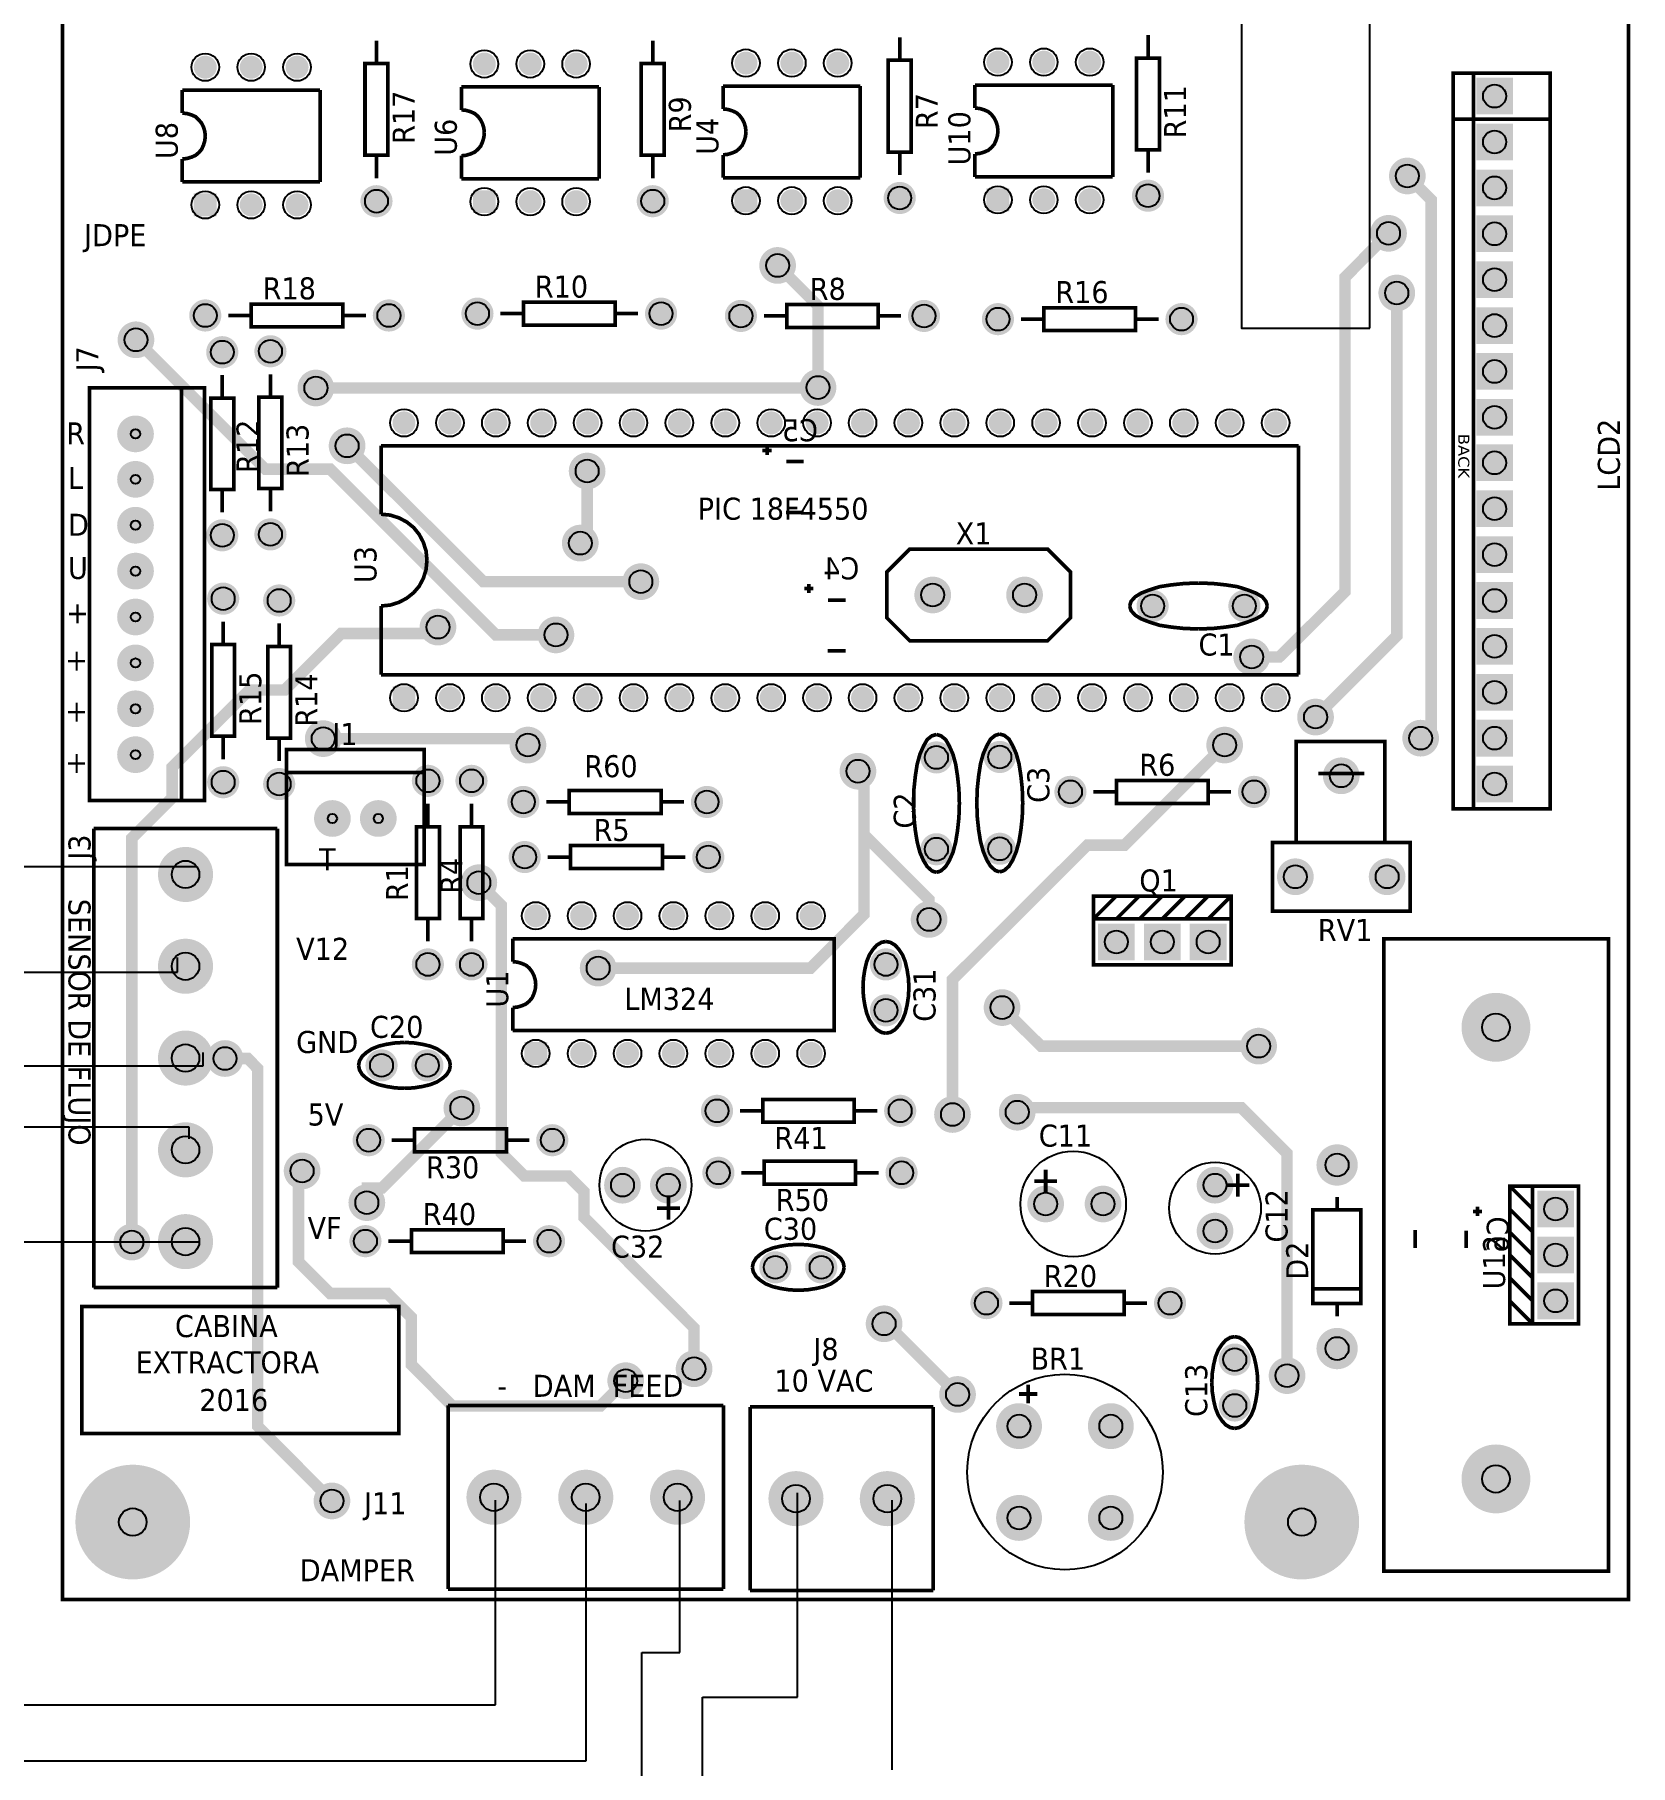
# Model space of a CAD drawing. Header units: millimetres. Extents: x 132.2 to 153, y 110.3 to 126.5.
# Drawn here: x 139.33 to 144.55, y 114.12 to 119.78 of the extents above; entities that cross this region are included whole.
import ezdxf

# ---------------------------------------------------------------- set-up
doc = ezdxf.new("R2010")
doc.units = ezdxf.units.MM
doc.linetypes.add('DOT2', pattern=[0.635, 0, -0.635])
doc.layers.add('12632256', color=7, linetype='Continuous')
doc.layers.add('WIRES', color=7, linetype='Continuous')
doc.layers.add('TERMS', color=7, linetype='Continuous', true_color=0x000000)
doc.styles.get("Standard").update_dxf_attribs({"font": 'tahoma.ttf'})

# ---------------------------------------------------------------- blocks, each defined once
blk = doc.blocks.new('EPAD')
at = {"const_width": 0.5}
blk.add_lwpolyline([(-0.25, 0, 1), (0.25, 0, 1)], format="xyb", close=True, dxfattribs=at)
blk = doc.blocks.new('RPAD')
blk.add_trace([(-0.5, -0.5), (-0.5, 0.5), (0.5, -0.5), (0.5, 0.5)])
blk = doc.blocks.new('Tarjeta')
for points, const_width in [([(147.3703, 115.028), (150.7823, 115.028), (150.7823, 119.996), (147.3703, 119.996), (147.3703, 115.028)], 0.008), ([(148.0543, 118.425), (148.0543, 118.375)], 0.008), ([(148.6563, 118.425), (148.6563, 118.375)], 0.008), ([(149.1943, 118.432), (149.1943, 118.382)], 0.008), ([(149.7353, 118.437), (149.7353, 118.387)], 0.008), ([(148.0293, 118.175), (148.0793, 118.175), (148.0793, 118.375), (148.0293, 118.375), (148.0293, 118.175)], 0.008), ([(148.6313, 118.175), (148.6813, 118.175), (148.6813, 118.375), (148.6313, 118.375), (148.6313, 118.175)], 0.008), ([(149.1693, 118.182), (149.2193, 118.182), (149.2193, 118.382), (149.1693, 118.382), (149.1693, 118.182)], 0.008), ([(149.7103, 118.187), (149.7603, 118.187), (149.7603, 118.387), (149.7103, 118.387), (149.7103, 118.187)], 0.008), ([(150.4003, 116.751), (150.6113, 116.751), (150.6113, 118.354), (150.4003, 118.354), (150.4003, 116.751)], 0.008), ([(150.4443, 118.351), (150.4443, 116.754)], 0.008), ([(147.6313, 118.267), (147.6313, 118.317)], 0.008), ([(147.6313, 118.317), (147.9313, 118.317)], 0.008), ([(147.9313, 118.117), (147.9313, 118.317)], 0.008), ([(148.2393, 118.274), (148.2393, 118.324)], 0.008), ([(148.2393, 118.324), (148.5393, 118.324)], 0.008), ([(148.5393, 118.124), (148.5393, 118.324)], 0.008), ([(148.8093, 118.276), (148.8093, 118.326)], 0.008), ([(148.8093, 118.326), (149.1083, 118.326)], 0.008), ([(149.1083, 118.126), (149.1083, 118.326)], 0.008), ([(149.3583, 118.278), (149.3583, 118.328)], 0.008), ([(149.3583, 118.328), (149.6583, 118.328)], 0.008), ([(149.6583, 118.128), (149.6583, 118.328)], 0.008), ([(147.6813, 118.217), (147.6803, 118.227), (147.6773, 118.237), (147.6733, 118.245), (147.6673, 118.252), (147.6603, 118.259), (147.6513, 118.263), (147.6413, 118.266), (147.6313, 118.267)], 0.008), ([(148.2893, 118.224), (148.2883, 118.234), (148.2853, 118.244), (148.2813, 118.252), (148.2753, 118.26), (148.2683, 118.266), (148.2593, 118.27), (148.2493, 118.273), (148.2393, 118.274)], 0.008), ([(148.8593, 118.226), (148.8583, 118.236), (148.8553, 118.246), (148.8513, 118.254), (148.8453, 118.262), (148.8383, 118.268), (148.8293, 118.272), (148.8193, 118.275), (148.8093, 118.276)], 0.008), ([(149.4083, 118.228), (149.4073, 118.238), (149.4043, 118.248), (149.4003, 118.256), (149.3943, 118.264), (149.3873, 118.27), (149.3783, 118.274), (149.3683, 118.277), (149.3583, 118.278)], 0.008), ([(148.2893, 118.224), (148.2883, 118.214), (148.2853, 118.204), (148.2813, 118.195), (148.2753, 118.188), (148.2683, 118.182), (148.2593, 118.178), (148.2493, 118.175), (148.2393, 118.174)], 0.008), ([(148.8593, 118.226), (148.8583, 118.216), (148.8553, 118.206), (148.8513, 118.197), (148.8453, 118.19), (148.8383, 118.184), (148.8293, 118.18), (148.8193, 118.177), (148.8093, 118.176)], 0.008), ([(149.4083, 118.228), (149.4073, 118.218), (149.4043, 118.208), (149.4003, 118.199), (149.3943, 118.192), (149.3873, 118.186), (149.3783, 118.182), (149.3683, 118.179), (149.3583, 118.178)], 0.008), ([(150.6073, 118.254), (150.4043, 118.254)], 0.008), ([(147.6813, 118.217), (147.6803, 118.207), (147.6773, 118.197), (147.6733, 118.188), (147.6673, 118.181), (147.6603, 118.175), (147.6513, 118.171), (147.6413, 118.168), (147.6313, 118.167)], 0.008), ([(149.7353, 118.187), (149.7353, 118.137)], 0.008), ([(147.6313, 118.117), (147.6313, 118.167)], 0.008), ([(148.0543, 118.175), (148.0543, 118.125)], 0.008), ([(148.2393, 118.124), (148.2393, 118.174)], 0.008), ([(148.6563, 118.175), (148.6563, 118.125)], 0.008), ([(148.8093, 118.126), (148.8093, 118.176)], 0.008), ([(149.1943, 118.182), (149.1943, 118.132)], 0.008), ([(149.3583, 118.128), (149.3583, 118.178)], 0.008), ([(147.6313, 118.117), (147.9313, 118.117)], 0.008), ([(148.2393, 118.124), (148.5393, 118.124)], 0.008), ([(148.8093, 118.126), (149.1083, 118.126)], 0.008), ([(149.3583, 118.128), (149.6583, 118.128)], 0.008), ([(150.3003, 118.13), (150.3523, 118.078), (150.3523, 116.96), (150.3523, 116.928), (150.3293, 116.905)], 0.025), ([(149.9613, 117.082), (150.0213, 117.082), (150.1643, 117.224), (150.1643, 117.909), (150.2593, 118.005)], 0.025), ([(149.0163, 117.669), (149.0163, 117.847), (148.9283, 117.935)], 0.025), ([(150.1003, 116.951), (150.2773, 117.128), (150.2773, 117.875)], 0.025), ([(147.7813, 117.801), (147.9813, 117.801), (147.9813, 117.851), (147.7813, 117.851), (147.7813, 117.801)], 0.008), ([(148.3743, 117.805), (148.5743, 117.805), (148.5743, 117.855), (148.3743, 117.855), (148.3743, 117.805)], 0.008), ([(148.9483, 117.8), (149.1473, 117.8), (149.1473, 117.85), (148.9483, 117.85), (148.9483, 117.8)], 0.008), ([(147.7313, 117.826), (147.7813, 117.826)], 0.008), ([(147.9813, 117.826), (148.0313, 117.826)], 0.008), ([(148.3243, 117.83), (148.3743, 117.83)], 0.008), ([(148.5743, 117.83), (148.6243, 117.83)], 0.008), ([(148.8983, 117.825), (148.9483, 117.825)], 0.008), ([(149.1473, 117.825), (149.1973, 117.825)], 0.008), ([(149.4583, 117.818), (149.5083, 117.818)], 0.008), ([(149.5083, 117.793), (149.7083, 117.793), (149.7083, 117.843), (149.5083, 117.843), (149.5083, 117.793)], 0.008), ([(149.7083, 117.818), (149.7583, 117.818)], 0.008), ([(148.4453, 117.13), (148.3143, 117.13), (147.9533, 117.491), (147.8123, 117.491), (147.5303, 117.773)], 0.025), ([(147.7183, 117.696), (147.7183, 117.646)], 0.008), ([(147.8233, 117.698), (147.8233, 117.648)], 0.008), ([(147.4293, 116.769), (147.6793, 116.769), (147.6793, 117.668), (147.4293, 117.668), (147.4293, 116.769)], 0.008), ([(147.6293, 117.668), (147.6293, 116.769)], 0.008), ([(147.9223, 117.668), (149.0153, 117.668), (149.0163, 117.669)], 0.025), ([(147.6933, 117.447), (147.7433, 117.447), (147.7433, 117.646), (147.6933, 117.646), (147.6933, 117.447)], 0.008), ([(147.7983, 117.449), (147.8483, 117.449), (147.8483, 117.648), (147.7983, 117.648), (147.7983, 117.449)], 0.008), ([(147.9903, 117.542), (148.2873, 117.246), (148.6303, 117.246)], 0.025), ([(148.0643, 117.393), (148.0643, 117.542)], 0.008), ([(148.0643, 117.542), (150.0633, 117.542)], 0.008), ([(148.9153, 117.532), (148.8953, 117.532)], 0.008), ([(148.9053, 117.522), (148.9053, 117.542)], 0.008), ([(148.9853, 117.508), (148.9473, 117.508)], 0.008), ([(150.0633, 117.542), (150.0633, 117.043)], 0.008), ([(148.4983, 117.33), (148.5133, 117.344), (148.5133, 117.487)], 0.025), ([(147.7183, 117.447), (147.7183, 117.397)], 0.008), ([(147.8233, 117.449), (147.8233, 117.399)], 0.008), ([(148.1643, 117.293), (148.1623, 117.313), (148.1563, 117.332), (148.1473, 117.349), (148.1353, 117.364), (148.1203, 117.376), (148.1033, 117.385), (148.0843, 117.391), (148.0643, 117.393)], 0.008), ([(148.9853, 117.397), (148.9463, 117.397)], 0.008), ([(148.1643, 117.293), (148.1623, 117.272), (148.1563, 117.253), (148.1473, 117.236), (148.1353, 117.222), (148.1203, 117.21), (148.1033, 117.201), (148.0843, 117.195), (148.0643, 117.193)], 0.008), ([(149.2163, 117.317), (149.5163, 117.317), (149.5663, 117.267), (149.5663, 117.167), (149.5163, 117.117), (149.2163, 117.117), (149.1663, 117.167), (149.1663, 117.267), (149.2163, 117.317)], 0.008), ([(149.6953, 117.193), (149.6983, 117.203), (149.7073, 117.213), (149.7203, 117.221), (149.7383, 117.228), (149.7603, 117.235), (149.7863, 117.239), (149.8143, 117.242), (149.8453, 117.243)], 0.008), ([(149.9953, 117.193), (149.9923, 117.203), (149.9843, 117.213), (149.9703, 117.221), (149.9523, 117.228), (149.9303, 117.235), (149.9043, 117.239), (149.8763, 117.242), (149.8453, 117.243)], 0.008), ([(149.0063, 117.231), (148.9863, 117.231)], 0.008), ([(148.9963, 117.221), (148.9963, 117.241)], 0.008), ([(149.0763, 117.206), (149.0383, 117.206)], 0.008), ([(148.0643, 117.043), (148.0643, 117.193)], 0.008), ([(149.6953, 117.193), (149.6983, 117.183), (149.7073, 117.173), (149.7203, 117.165), (149.7383, 117.158), (149.7603, 117.151), (149.7863, 117.147), (149.8143, 117.144), (149.8453, 117.143)], 0.008), ([(149.9953, 117.193), (149.9923, 117.183), (149.9843, 117.173), (149.9703, 117.165), (149.9523, 117.158), (149.9303, 117.151), (149.9043, 117.147), (149.8763, 117.144), (149.8453, 117.143)], 0.008), ([(147.5213, 115.807), (147.5213, 116.687), (147.6093, 116.775), (147.6093, 116.842), (147.7773, 117.01), (147.8543, 117.01), (147.9773, 117.133), (148.1743, 117.133), (148.1883, 117.147)], 0.025), ([(147.7203, 117.159), (147.7203, 117.109)], 0.008), ([(147.8423, 117.155), (147.8423, 117.105)], 0.008), ([(147.6953, 116.909), (147.7453, 116.909), (147.7453, 117.109), (147.6953, 117.109), (147.6953, 116.909)], 0.008), ([(147.8173, 116.905), (147.8673, 116.905), (147.8673, 117.105), (147.8173, 117.105), (147.8173, 116.905)], 0.008), ([(149.0763, 117.095), (149.0373, 117.095)], 0.008), ([(148.0643, 117.043), (150.0633, 117.043)], 0.008), ([(147.7203, 116.909), (147.7203, 116.859)], 0.008), ([(147.8423, 116.905), (147.8423, 116.855)], 0.008), ([(147.9383, 116.904), (148.3693, 116.904), (148.3843, 116.89)], 0.025), ([(149.2743, 116.913), (149.2643, 116.91), (149.2543, 116.902), (149.2463, 116.888), (149.2383, 116.87), (149.2323, 116.848), (149.2283, 116.822), (149.2253, 116.794), (149.2243, 116.763)], 0.008), ([(149.2743, 116.913), (149.2843, 116.91), (149.2943, 116.902), (149.3023, 116.888), (149.3103, 116.87), (149.3163, 116.848), (149.3203, 116.822), (149.3233, 116.794), (149.3243, 116.763)], 0.008), ([(149.4123, 116.914), (149.4023, 116.911), (149.3923, 116.903), (149.3843, 116.889), (149.3763, 116.871), (149.3703, 116.849), (149.3663, 116.823), (149.3633, 116.795), (149.3623, 116.764)], 0.008), ([(149.4123, 116.914), (149.4223, 116.911), (149.4323, 116.903), (149.4403, 116.889), (149.4483, 116.871), (149.4543, 116.849), (149.4583, 116.823), (149.4613, 116.795), (149.4623, 116.764)], 0.008), ([(147.8583, 116.63), (148.1583, 116.63), (148.1583, 116.88), (147.8583, 116.88), (147.8583, 116.63)], 0.008), ([(149.3093, 116.085), (149.3093, 116.379), (149.6033, 116.672), (149.6843, 116.672), (149.9023, 116.89)], 0.025), ([(150.0583, 116.678), (150.2513, 116.678), (150.2513, 116.898), (150.0583, 116.898), (150.0583, 116.678)], 0.008), ([(147.8583, 116.83), (148.1583, 116.83)], 0.008), ([(148.5373, 116.404), (149.0003, 116.404), (149.1163, 116.521), (149.1163, 116.695), (149.1163, 116.821), (149.1033, 116.833)], 0.025), ([(150.1063, 116.828), (150.2063, 116.828)], 0.008), ([(148.4743, 116.741), (148.6743, 116.741), (148.6743, 116.791), (148.4743, 116.791), (148.4743, 116.741)], 0.008), ([(149.6663, 116.763), (149.8663, 116.763), (149.8663, 116.813), (149.6663, 116.813), (149.6663, 116.763)], 0.008), ([(148.1663, 116.762), (148.1663, 116.712)], 0.008), ([(148.2613, 116.712), (148.2613, 116.762)], 0.008), ([(148.4743, 116.766), (148.4243, 116.766)], 0.008), ([(148.7243, 116.766), (148.6743, 116.766)], 0.008), ([(149.2743, 116.613), (149.2693, 116.614), (149.2643, 116.616), (149.2543, 116.625), (149.2463, 116.638), (149.2383, 116.656), (149.2323, 116.679), (149.2283, 116.704), (149.2253, 116.732), (149.2243, 116.763)], 0.008), ([(149.2743, 116.613), (149.2793, 116.614), (149.2843, 116.616), (149.2943, 116.625), (149.3023, 116.638), (149.3103, 116.656), (149.3163, 116.679), (149.3203, 116.704), (149.3233, 116.732), (149.3243, 116.763)], 0.008), ([(149.4123, 116.614), (149.4073, 116.615), (149.4023, 116.617), (149.3923, 116.626), (149.3843, 116.639), (149.3763, 116.658), (149.3703, 116.68), (149.3663, 116.705), (149.3633, 116.733), (149.3623, 116.764)], 0.008), ([(149.4123, 116.614), (149.4173, 116.615), (149.4223, 116.617), (149.4323, 116.626), (149.4403, 116.639), (149.4483, 116.658), (149.4543, 116.68), (149.4583, 116.705), (149.4613, 116.733), (149.4623, 116.764)], 0.008), ([(149.6163, 116.788), (149.6663, 116.788)], 0.008), ([(149.8663, 116.788), (149.9163, 116.788)], 0.008), ([(147.8383, 116.708), (147.4383, 116.708)], 0.008), ([(147.4383, 116.708), (147.4383, 115.708)], 0.008), ([(147.8383, 115.708), (147.8383, 116.708)], 0.008), ([(148.1413, 116.512), (148.1913, 116.512), (148.1913, 116.712), (148.1413, 116.712), (148.1413, 116.512)], 0.008), ([(148.2363, 116.512), (148.2863, 116.512), (148.2863, 116.712), (148.2363, 116.712), (148.2363, 116.512)], 0.008), ([(149.2583, 116.51), (149.2583, 116.553), (149.1163, 116.695)], 0.025), ([(150.0063, 116.528), (150.3063, 116.528), (150.3063, 116.678), (150.0063, 116.678), (150.0063, 116.528)], 0.008), ([(148.4273, 116.646), (148.4773, 116.646)], 0.008), ([(148.4773, 116.621), (148.6773, 116.621), (148.6773, 116.671), (148.4773, 116.671), (148.4773, 116.621)], 0.008), ([(148.6773, 116.646), (148.7273, 116.646)], 0.008), ([(148.7463, 115.531), (148.7463, 115.62), (148.5063, 115.861), (148.5063, 115.917), (148.4723, 115.951), (148.3763, 115.951), (148.3263, 116.001), (148.3263, 116.541), (148.2773, 116.59)], 0.025), ([(149.6163, 116.511), (149.6163, 116.561), (149.9163, 116.561), (149.9163, 116.511)], 0.008), ([(149.6163, 116.511), (149.6663, 116.561)], 0.008), ([(149.6663, 116.511), (149.7163, 116.561)], 0.008), ([(149.7163, 116.511), (149.7663, 116.561)], 0.008), ([(149.7663, 116.511), (149.8163, 116.561)], 0.008), ([(149.8163, 116.511), (149.8663, 116.561)], 0.008), ([(149.8663, 116.511), (149.9163, 116.561)], 0.008), ([(148.1663, 116.512), (148.1663, 116.462)], 0.008), ([(148.2613, 116.462), (148.2613, 116.512)], 0.008), ([(149.6163, 116.411), (149.9163, 116.411), (149.9163, 116.511), (149.6163, 116.511), (149.6163, 116.411)], 0.008), ([(148.3513, 116.418), (148.3513, 116.468)], 0.008), ([(148.3513, 116.268), (149.0513, 116.268), (149.0513, 116.468), (148.3513, 116.468)], 0.008), ([(149.1643, 116.462), (149.1543, 116.46), (149.1443, 116.454), (149.1363, 116.445), (149.1283, 116.433), (149.1223, 116.418), (149.1183, 116.401), (149.1153, 116.382), (149.1143, 116.362)], 0.008), ([(149.1643, 116.462), (149.1743, 116.46), (149.1843, 116.454), (149.1923, 116.445), (149.2003, 116.433), (149.2063, 116.418), (149.2103, 116.401), (149.2133, 116.382), (149.2143, 116.362)], 0.008), ([(150.2493, 115.09), (150.7383, 115.09), (150.7383, 116.468), (150.2493, 116.468), (150.2493, 115.09)], 0.008), ([(148.4013, 116.368), (148.4003, 116.378), (148.3973, 116.388), (148.3933, 116.396), (148.3873, 116.404), (148.3803, 116.41), (148.3713, 116.414), (148.3613, 116.417), (148.3513, 116.418)], 0.008), ([(148.4013, 116.368), (148.4003, 116.358), (148.3973, 116.348), (148.3933, 116.339), (148.3873, 116.332), (148.3803, 116.326), (148.3713, 116.322), (148.3613, 116.319), (148.3513, 116.318)], 0.008), ([(149.1643, 116.262), (149.1543, 116.264), (149.1443, 116.27), (149.1363, 116.279), (149.1283, 116.291), (149.1223, 116.306), (149.1183, 116.323), (149.1153, 116.342), (149.1143, 116.362)], 0.008), ([(149.1643, 116.262), (149.1743, 116.264), (149.1843, 116.27), (149.1923, 116.279), (149.2003, 116.291), (149.2063, 116.306), (149.2103, 116.323), (149.2133, 116.342), (149.2143, 116.362)], 0.008), ([(148.3513, 116.268), (148.3513, 116.318)], 0.008), ([(149.9763, 116.234), (149.5023, 116.234), (149.4173, 116.318)], 0.025), ([(148.0153, 116.192), (148.0173, 116.202), (148.0233, 116.212), (148.0323, 116.22), (148.0443, 116.228), (148.0593, 116.234), (148.0763, 116.238), (148.0953, 116.241), (148.1153, 116.242)], 0.008), ([(148.2153, 116.192), (148.2133, 116.202), (148.2073, 116.212), (148.1983, 116.22), (148.1863, 116.228), (148.1713, 116.234), (148.1543, 116.238), (148.1353, 116.241), (148.1153, 116.242)], 0.008), ([(147.7243, 116.207), (147.7743, 116.207), (147.7953, 116.185), (147.7953, 115.406), (147.9573, 115.243)], 0.025), ([(148.0153, 116.192), (148.0173, 116.182), (148.0233, 116.172), (148.0323, 116.164), (148.0443, 116.156), (148.0593, 116.15), (148.0763, 116.146), (148.0953, 116.143), (148.1153, 116.142)], 0.008), ([(148.2153, 116.192), (148.2133, 116.182), (148.2073, 116.172), (148.1983, 116.164), (148.1863, 116.156), (148.1713, 116.15), (148.1543, 116.146), (148.1353, 116.143), (148.1153, 116.142)], 0.008), ([(148.8963, 116.068), (149.0953, 116.068), (149.0953, 116.118), (148.8963, 116.118), (148.8963, 116.068)], 0.008), ([(148.2403, 116.099), (148.0663, 115.925), (148.0343, 115.925), (148.0333, 115.893)], 0.025), ([(148.8963, 116.093), (148.8463, 116.093)], 0.008), ([(149.1453, 116.093), (149.0953, 116.093)], 0.008), ([(150.0383, 115.516), (150.0383, 116), (149.9383, 116.1), (149.4603, 116.1), (149.4503, 116.09)], 0.025), ([(148.1373, 116.004), (148.3373, 116.004), (148.3373, 116.054), (148.1373, 116.054), (148.1373, 116.004)], 0.008), ([(148.1373, 116.029), (148.0873, 116.029)], 0.008), ([(148.3873, 116.029), (148.3373, 116.029)], 0.008), ([(148.5973, 115.505), (148.5423, 115.45), (148.2193, 115.45), (148.1303, 115.54), (148.1303, 115.643), (148.0783, 115.695), (147.9533, 115.695), (147.8843, 115.764), (147.8843, 115.954), (147.8923, 115.962)], 0.025), ([(148.8993, 115.933), (149.0983, 115.933), (149.0983, 115.983), (148.8993, 115.983), (148.8993, 115.933)], 0.008), ([(149.5123, 115.965), (149.5123, 115.915)], 0.008), ([(148.8993, 115.958), (148.8493, 115.958)], 0.008), ([(149.1483, 115.958), (149.0983, 115.958)], 0.008), ([(149.4873, 115.94), (149.5373, 115.94)], 0.008), ([(149.9563, 115.931), (149.9063, 115.931)], 0.008), ([(149.9313, 115.956), (149.9313, 115.906)], 0.008), ([(150.5733, 115.629), (150.6733, 115.629), (150.6733, 115.929), (150.5733, 115.929), (150.5733, 115.629), (150.5233, 115.629), (150.5233, 115.929), (150.5733, 115.929)], 0.008), ([(150.5733, 115.879), (150.5233, 115.929)], 0.008), ([(148.6903, 115.856), (148.6903, 115.906)], 0.008), ([(150.1473, 115.877), (150.1473, 115.905)], 0.008), ([(148.7153, 115.881), (148.6653, 115.881)], 0.008), ([(150.0943, 115.673), (150.1993, 115.673), (150.1993, 115.877), (150.0943, 115.877), (150.0943, 115.673)], 0.008), ([(150.4433, 115.874), (150.4633, 115.874)], 0.008), ([(150.4533, 115.864), (150.4533, 115.884)], 0.008), ([(150.5733, 115.829), (150.5233, 115.879)], 0.008), ([(148.0803, 115.809), (148.1303, 115.809)], 0.008), ([(148.1303, 115.784), (148.3303, 115.784), (148.3303, 115.834), (148.1303, 115.834), (148.1303, 115.784)], 0.008), ([(148.3303, 115.809), (148.3803, 115.809)], 0.008), ([(150.3173, 115.794), (150.3173, 115.833)], 0.008), ([(150.4283, 115.794), (150.4283, 115.832)], 0.008), ([(150.5733, 115.779), (150.5233, 115.829)], 0.008), ([(148.8733, 115.752), (148.8753, 115.762), (148.8813, 115.772), (148.8903, 115.78), (148.9023, 115.788), (148.9173, 115.794), (148.9343, 115.798), (148.9533, 115.801), (148.9733, 115.802)], 0.008), ([(149.0733, 115.752), (149.0713, 115.762), (149.0653, 115.772), (149.0563, 115.78), (149.0443, 115.788), (149.0293, 115.794), (149.0123, 115.798), (148.9933, 115.801), (148.9733, 115.802)], 0.008), ([(150.5733, 115.729), (150.5233, 115.779)], 0.008), ([(148.8733, 115.752), (148.8753, 115.742), (148.8813, 115.732), (148.8903, 115.724), (148.9023, 115.716), (148.9173, 115.71), (148.9343, 115.706), (148.9533, 115.703), (148.9733, 115.702)], 0.008), ([(149.0733, 115.752), (149.0713, 115.742), (149.0653, 115.732), (149.0563, 115.724), (149.0443, 115.716), (149.0293, 115.71), (149.0123, 115.706), (148.9933, 115.703), (148.9733, 115.702)], 0.008), ([(147.8383, 115.708), (147.4383, 115.708)], 0.008), ([(149.4833, 115.649), (149.6833, 115.649), (149.6833, 115.699), (149.4833, 115.699), (149.4833, 115.649)], 0.008), ([(150.0953, 115.705), (150.1983, 115.705)], 0.008), ([(150.5733, 115.679), (150.5233, 115.729)], 0.008), ([(147.4123, 115.39), (148.1033, 115.39), (148.1033, 115.667), (147.4123, 115.667), (147.4123, 115.39)], 0.008), ([(149.4333, 115.674), (149.4833, 115.674)], 0.008), ([(149.6833, 115.674), (149.7333, 115.674)], 0.008), ([(150.1473, 115.645), (150.1473, 115.673)], 0.008), ([(150.5733, 115.629), (150.5233, 115.679)], 0.008), ([(149.3203, 115.475), (149.1663, 115.629), (149.1603, 115.629)], 0.025), ([(149.9243, 115.601), (149.9143, 115.599), (149.9043, 115.593), (149.8963, 115.584), (149.8883, 115.572), (149.8823, 115.557), (149.8783, 115.54), (149.8753, 115.521), (149.8743, 115.501)], 0.008), ([(149.9243, 115.601), (149.9343, 115.599), (149.9443, 115.593), (149.9523, 115.584), (149.9603, 115.572), (149.9663, 115.557), (149.9703, 115.54), (149.9733, 115.521), (149.9743, 115.501)], 0.008), ([(149.4543, 115.476), (149.4943, 115.476)], 0.008), ([(149.4743, 115.496), (149.4743, 115.456)], 0.008), ([(149.9243, 115.401), (149.9143, 115.403), (149.9043, 115.409), (149.8963, 115.418), (149.8883, 115.43), (149.8823, 115.445), (149.8783, 115.462), (149.8753, 115.481), (149.8743, 115.501)], 0.008), ([(149.9243, 115.401), (149.9343, 115.403), (149.9443, 115.409), (149.9523, 115.418), (149.9603, 115.43), (149.9663, 115.445), (149.9703, 115.462), (149.9733, 115.481), (149.9743, 115.501)], 0.008), ([(148.2103, 115.451), (148.2103, 115.051)], 0.008), ([(148.8103, 115.451), (148.2103, 115.451)], 0.008), ([(148.8103, 115.451), (148.8103, 115.051)], 0.008), ([(148.8683, 115.448), (148.8683, 115.048)], 0.008), ([(148.8683, 115.448), (149.2673, 115.448)], 0.008), ([(149.2673, 115.448), (149.2673, 115.048)], 0.008), ([(148.2103, 115.051), (148.8103, 115.051)], 0.008), ([(148.8683, 115.048), (149.2673, 115.048)], 0.008)]:
    blk.add_lwpolyline(points, dxfattribs=dict(const_width=const_width))
blk.add_lwpolyline([(150.2183, 117.798), (150.2183, 119.339), (149.9393, 119.339), (149.9393, 117.798), (150.2183, 117.798)])
for centre, radius in [((147.6813, 118.367), 0.03), ((147.7813, 118.367), 0.03), ((147.8813, 118.367), 0.03), ((148.2893, 118.374), 0.03), ((148.3893, 118.374), 0.03), ((148.4893, 118.374), 0.03), ((148.8593, 118.376), 0.03), ((148.9593, 118.376), 0.03), ((149.0593, 118.376), 0.03), ((149.4083, 118.378), 0.03), ((149.5083, 118.378), 0.03), ((149.6083, 118.378), 0.03), ((150.4903, 118.304), 0.025), ((150.4903, 118.204), 0.025), ((150.3003, 118.13), 0.025), ((150.4903, 118.104), 0.025), ((147.6813, 118.067), 0.03), ((147.7813, 118.067), 0.03), ((147.8813, 118.067), 0.03), ((148.0543, 118.075), 0.025), ((148.2893, 118.074), 0.03), ((148.3893, 118.074), 0.03), ((148.4893, 118.074), 0.03), ((148.6563, 118.075), 0.025), ((148.8593, 118.076), 0.03), ((148.9593, 118.076), 0.03), ((149.0593, 118.076), 0.03), ((149.1943, 118.082), 0.025), ((149.4083, 118.078), 0.03), ((149.5083, 118.078), 0.03), ((149.6083, 118.078), 0.03), ((149.7353, 118.087), 0.025), ((150.2593, 118.005), 0.025), ((150.4903, 118.004), 0.025), ((148.9283, 117.935), 0.025), ((150.4903, 117.904), 0.025), ((150.2773, 117.875), 0.025), ((147.6813, 117.826), 0.025), ((148.0813, 117.826), 0.025), ((148.2743, 117.83), 0.025), ((148.6743, 117.83), 0.025), ((148.8483, 117.825), 0.025), ((149.2473, 117.825), 0.025), ((149.4083, 117.818), 0.025), ((149.8083, 117.818), 0.025), ((150.4903, 117.804), 0.025), ((147.5303, 117.773), 0.025), ((147.7183, 117.746), 0.025), ((147.8233, 117.748), 0.025), ((150.4903, 117.704), 0.025), ((147.9223, 117.668), 0.025), ((149.0163, 117.669), 0.025), ((150.4903, 117.604), 0.025), ((148.1143, 117.592), 0.03), ((148.2143, 117.592), 0.03), ((148.3143, 117.592), 0.03), ((148.4143, 117.592), 0.03), ((148.5143, 117.592), 0.03), ((148.6143, 117.592), 0.03), ((148.7143, 117.592), 0.03), ((148.8143, 117.592), 0.03), ((148.9143, 117.592), 0.03), ((149.0143, 117.592), 0.03), ((149.1133, 117.592), 0.03), ((149.2133, 117.592), 0.03), ((149.3133, 117.592), 0.03), ((149.4133, 117.592), 0.03), ((149.5133, 117.592), 0.03), ((149.6133, 117.592), 0.03), ((149.7133, 117.592), 0.03), ((149.8133, 117.592), 0.03), ((149.9133, 117.592), 0.03), ((150.0133, 117.592), 0.03), ((147.5293, 117.568), 0.01), ((147.9903, 117.542), 0.025), ((148.5133, 117.487), 0.025), ((150.4903, 117.505), 0.025), ((147.5293, 117.469), 0.01), ((150.4903, 117.405), 0.025), ((147.5293, 117.369), 0.01), ((147.7183, 117.347), 0.025), ((147.8233, 117.349), 0.025), ((148.4983, 117.33), 0.025), ((150.4903, 117.305), 0.025), ((147.5293, 117.269), 0.01), ((148.6303, 117.246), 0.025), ((147.7203, 117.209), 0.025), ((147.8423, 117.205), 0.025), ((149.2663, 117.217), 0.025), ((149.4663, 117.217), 0.025), ((149.7453, 117.193), 0.025), ((149.9453, 117.193), 0.025), ((150.4903, 117.205), 0.025), ((147.5293, 117.169), 0.01), ((148.1883, 117.147), 0.025), ((148.4453, 117.13), 0.025), ((149.9613, 117.082), 0.025), ((150.4903, 117.105), 0.025), ((147.5293, 117.069), 0.01), ((148.1143, 116.993), 0.03), ((148.2143, 116.993), 0.03), ((148.3143, 116.993), 0.03), ((148.4143, 116.993), 0.03), ((148.5143, 116.993), 0.03), ((148.6143, 116.993), 0.03), ((148.7143, 116.993), 0.03), ((148.8143, 116.993), 0.03), ((148.9143, 116.993), 0.03), ((149.0143, 116.993), 0.03), ((149.1133, 116.993), 0.03), ((149.2133, 116.993), 0.03), ((149.3133, 116.993), 0.03), ((149.4133, 116.993), 0.03), ((149.5133, 116.993), 0.03), ((149.6133, 116.993), 0.03), ((149.7133, 116.993), 0.03), ((149.8133, 116.993), 0.03), ((149.9133, 116.993), 0.03), ((150.0133, 116.993), 0.03), ((150.4903, 117.005), 0.025), ((147.5293, 116.969), 0.01), ((150.1003, 116.951), 0.025), ((147.9383, 116.904), 0.025), ((148.3843, 116.89), 0.025), ((149.9023, 116.89), 0.025), ((150.3293, 116.905), 0.025), ((150.4903, 116.905), 0.025), ((147.5293, 116.869), 0.01), ((149.2743, 116.863), 0.025), ((149.4123, 116.864), 0.025), ((147.7203, 116.809), 0.025), ((148.1663, 116.812), 0.025), ((148.2613, 116.812), 0.025), ((149.1033, 116.833), 0.025), ((150.1563, 116.823), 0.025), ((147.8423, 116.805), 0.025), ((149.5663, 116.788), 0.025), ((149.9663, 116.788), 0.025), ((150.4903, 116.805), 0.025), ((148.3743, 116.766), 0.025), ((148.7743, 116.766), 0.025), ((147.9583, 116.73), 0.01), ((148.0583, 116.73), 0.01), ((149.2743, 116.663), 0.025), ((149.4123, 116.664), 0.025), ((148.3773, 116.646), 0.025), ((148.7773, 116.646), 0.025), ((147.6383, 116.608), 0.03), ((148.2773, 116.59), 0.025), ((150.0563, 116.603), 0.025), ((150.2563, 116.603), 0.025), ((148.4013, 116.518), 0.03), ((148.5013, 116.518), 0.03), ((148.6013, 116.518), 0.03), ((148.7013, 116.518), 0.03), ((148.8013, 116.518), 0.03), ((148.9013, 116.518), 0.03), ((149.0013, 116.518), 0.03), ((149.2583, 116.51), 0.025), ((149.6663, 116.461), 0.025), ((149.7663, 116.461), 0.025), ((149.8663, 116.461), 0.025), ((147.6383, 116.408), 0.03), ((148.1663, 116.412), 0.025), ((148.2613, 116.412), 0.025), ((148.5373, 116.404), 0.025), ((149.1643, 116.412), 0.025), ((149.4173, 116.318), 0.025), ((149.1643, 116.312), 0.025), ((150.4933, 116.275), 0.03), ((147.6383, 116.208), 0.03), ((147.7243, 116.207), 0.025), ((148.4013, 116.218), 0.03), ((148.5013, 116.218), 0.03), ((148.6013, 116.218), 0.03), ((148.7013, 116.218), 0.03), ((148.8013, 116.218), 0.03), ((148.9013, 116.218), 0.03), ((149.0013, 116.218), 0.03), ((149.9763, 116.234), 0.025), ((148.0653, 116.192), 0.025), ((148.1653, 116.192), 0.025), ((148.2403, 116.099), 0.025), ((148.7963, 116.093), 0.025), ((149.1953, 116.093), 0.025), ((149.4503, 116.09), 0.025), ((149.3093, 116.085), 0.025), ((148.0373, 116.029), 0.025), ((148.4373, 116.029), 0.025), ((147.6383, 116.008), 0.03), ((147.8923, 115.962), 0.025), ((148.7993, 115.958), 0.025), ((149.1983, 115.958), 0.025), ((150.1473, 115.975), 0.025), ((148.5903, 115.931), 0.025), ((148.6903, 115.931), 0.025), ((149.8813, 115.931), 0.025), ((148.0333, 115.893), 0.025), ((149.5123, 115.89), 0.025), ((149.6373, 115.89), 0.025), ((150.6233, 115.879), 0.025), ((149.8813, 115.831), 0.025), ((147.5213, 115.807), 0.025), ((147.6383, 115.808), 0.03), ((148.0303, 115.809), 0.025), ((148.4303, 115.809), 0.025), ((148.9233, 115.752), 0.025), ((149.0233, 115.752), 0.025), ((150.6233, 115.779), 0.025), ((150.6233, 115.679), 0.025), ((149.3833, 115.674), 0.025), ((149.7833, 115.674), 0.025), ((149.1603, 115.629), 0.025), ((150.1473, 115.575), 0.025), ((148.7463, 115.531), 0.025), ((149.9243, 115.551), 0.025), ((148.5973, 115.505), 0.025), ((150.0383, 115.516), 0.025), ((149.3203, 115.475), 0.025), ((149.9243, 115.451), 0.025), ((149.4543, 115.406), 0.025), ((149.6543, 115.406), 0.025), ((150.4933, 115.291), 0.03), ((147.9573, 115.243), 0.025), ((148.3103, 115.251), 0.03), ((148.5103, 115.251), 0.03), ((148.7103, 115.251), 0.03), ((148.9683, 115.248), 0.03), ((149.1673, 115.248), 0.03), ((147.5233, 115.197), 0.03), ((149.4543, 115.206), 0.025), ((149.6543, 115.206), 0.025), ((150.0703, 115.197), 0.03)]:
    blk.add_circle(centre, radius)
at = {"layer": '12632256'}
for centre, radius in [((148.6403, 115.931), 0.1), ((149.5723, 115.89), 0.115), ((149.8813, 115.881), 0.1), ((149.5543, 115.306), 0.213)]:
    blk.add_circle(centre, radius, dxfattribs=at)
for name, p, xscale, yscale in [('EPAD', (147.6813, 118.367), 0.05, 0.05), ('EPAD', (147.7813, 118.367), 0.05, 0.05), ('EPAD', (147.8813, 118.367), 0.05, 0.05), ('EPAD', (148.2893, 118.374), 0.05, 0.05), ('EPAD', (148.3893, 118.374), 0.05, 0.05), ('EPAD', (148.4893, 118.374), 0.05, 0.05), ('EPAD', (148.8593, 118.376), 0.05, 0.05), ('EPAD', (148.9593, 118.376), 0.05, 0.05), ('EPAD', (149.0593, 118.376), 0.05, 0.05), ('EPAD', (149.4083, 118.378), 0.05, 0.05), ('EPAD', (149.5083, 118.378), 0.05, 0.05), ('EPAD', (149.6083, 118.378), 0.05, 0.05), ('EPAD', (150.3003, 118.13), 0.08, 0.08), ('EPAD', (149.1943, 118.082), 0.07, 0.07), ('EPAD', (149.7353, 118.087), 0.07, 0.07), ('RPAD', (147.6813, 118.067), 0.05, 0.05), ('EPAD', (147.7813, 118.067), 0.05, 0.05), ('EPAD', (147.8813, 118.067), 0.05, 0.05), ('EPAD', (148.0543, 118.075), 0.07, 0.07), ('RPAD', (148.2893, 118.074), 0.05, 0.05), ('EPAD', (148.3893, 118.074), 0.05, 0.05), ('EPAD', (148.4893, 118.074), 0.05, 0.05), ('EPAD', (148.6563, 118.075), 0.07, 0.07), ('RPAD', (148.8593, 118.076), 0.05, 0.05), ('EPAD', (148.9593, 118.076), 0.05, 0.05), ('EPAD', (149.0593, 118.076), 0.05, 0.05), ('RPAD', (149.4083, 118.078), 0.05, 0.05), ('EPAD', (149.5083, 118.078), 0.05, 0.05), ('EPAD', (149.6083, 118.078), 0.05, 0.05), ('EPAD', (150.2593, 118.005), 0.08, 0.08), ('EPAD', (148.9283, 117.935), 0.08, 0.08), ('EPAD', (150.2773, 117.875), 0.08, 0.08), ('EPAD', (147.6813, 117.826), 0.07, 0.07), ('EPAD', (148.0813, 117.826), 0.07, 0.07), ('EPAD', (148.2743, 117.83), 0.07, 0.07), ('EPAD', (148.6743, 117.83), 0.07, 0.07), ('EPAD', (148.8483, 117.825), 0.07, 0.07), ('EPAD', (149.2473, 117.825), 0.07, 0.07), ('EPAD', (149.4083, 117.818), 0.07, 0.07), ('EPAD', (149.8083, 117.818), 0.07, 0.07), ('EPAD', (147.5303, 117.773), 0.08, 0.08), ('EPAD', (147.7183, 117.746), 0.07, 0.07), ('EPAD', (147.8233, 117.748), 0.07, 0.07), ('EPAD', (147.9223, 117.668), 0.08, 0.08), ('EPAD', (149.0163, 117.669), 0.08, 0.08), ('EPAD', (147.5293, 117.568), 0.08, 0.08), ('EPAD', (148.1143, 117.592), 0.05, 0.05), ('EPAD', (148.2143, 117.592), 0.05, 0.05), ('EPAD', (148.3143, 117.592), 0.05, 0.05), ('EPAD', (148.4143, 117.592), 0.05, 0.05), ('EPAD', (148.5143, 117.592), 0.05, 0.05), ('EPAD', (148.6143, 117.592), 0.05, 0.05), ('EPAD', (148.7143, 117.592), 0.05, 0.05), ('EPAD', (148.8143, 117.592), 0.05, 0.05), ('EPAD', (148.9143, 117.592), 0.05, 0.05), ('EPAD', (149.0143, 117.592), 0.05, 0.05), ('EPAD', (149.1133, 117.592), 0.05, 0.05), ('EPAD', (149.2133, 117.592), 0.05, 0.05), ('EPAD', (149.3133, 117.592), 0.05, 0.05), ('EPAD', (149.4133, 117.592), 0.05, 0.05), ('EPAD', (149.5133, 117.592), 0.05, 0.05), ('EPAD', (149.6133, 117.592), 0.05, 0.05), ('EPAD', (149.7133, 117.592), 0.05, 0.05), ('EPAD', (149.8133, 117.592), 0.05, 0.05), ('EPAD', (149.9133, 117.592), 0.05, 0.05), ('EPAD', (150.0133, 117.592), 0.05, 0.05), ('EPAD', (147.9903, 117.542), 0.08, 0.08), ('EPAD', (148.5133, 117.487), 0.08, 0.08), ('EPAD', (147.5293, 117.469), 0.08, 0.08), ('EPAD', (147.5293, 117.369), 0.08, 0.08), ('EPAD', (147.7183, 117.347), 0.07, 0.07), ('EPAD', (147.8233, 117.349), 0.07, 0.07), ('EPAD', (148.4983, 117.33), 0.08, 0.08), ('EPAD', (147.5293, 117.269), 0.08, 0.08), ('EPAD', (148.6303, 117.246), 0.08, 0.08), ('EPAD', (149.2663, 117.217), 0.08, 0.08), ('EPAD', (149.4663, 117.217), 0.08, 0.08), ('EPAD', (147.5293, 117.169), 0.08, 0.08), ('EPAD', (147.7203, 117.209), 0.07, 0.07), ('EPAD', (147.8423, 117.205), 0.07, 0.07), ('EPAD', (149.7453, 117.193), 0.07, 0.07), ('EPAD', (149.9453, 117.193), 0.07, 0.07), ('EPAD', (148.1883, 117.147), 0.08, 0.08), ('EPAD', (148.4453, 117.13), 0.08, 0.08), ('EPAD', (147.5293, 117.069), 0.08, 0.08), ('EPAD', (149.9613, 117.082), 0.08, 0.08), ('EPAD', (147.5293, 116.969), 0.08, 0.08), ('RPAD', (148.1143, 116.993), 0.05, 0.05), ('EPAD', (148.2143, 116.993), 0.05, 0.05), ('EPAD', (148.3143, 116.993), 0.05, 0.05), ('EPAD', (148.4143, 116.993), 0.05, 0.05), ('EPAD', (148.5143, 116.993), 0.05, 0.05), ('EPAD', (148.6143, 116.993), 0.05, 0.05), ('EPAD', (148.7143, 116.993), 0.05, 0.05), ('EPAD', (148.8143, 116.993), 0.05, 0.05), ('EPAD', (148.9143, 116.993), 0.05, 0.05), ('EPAD', (149.0143, 116.993), 0.05, 0.05), ('EPAD', (149.1133, 116.993), 0.05, 0.05), ('EPAD', (149.2133, 116.993), 0.05, 0.05), ('EPAD', (149.3133, 116.993), 0.05, 0.05), ('EPAD', (149.4133, 116.993), 0.05, 0.05), ('EPAD', (149.5133, 116.993), 0.05, 0.05), ('EPAD', (149.6133, 116.993), 0.05, 0.05), ('EPAD', (149.7133, 116.993), 0.05, 0.05), ('EPAD', (149.8133, 116.993), 0.05, 0.05), ('EPAD', (149.9133, 116.993), 0.05, 0.05), ('EPAD', (150.0133, 116.993), 0.05, 0.05), ('EPAD', (150.1003, 116.951), 0.08, 0.08), ('EPAD', (150.3293, 116.905), 0.08, 0.08), ('EPAD', (147.5293, 116.869), 0.08, 0.08), ('EPAD', (147.9383, 116.904), 0.08, 0.08), ('EPAD', (148.3843, 116.89), 0.08, 0.08), ('EPAD', (149.9023, 116.89), 0.08, 0.08), ('EPAD', (149.1033, 116.833), 0.08, 0.08), ('EPAD', (149.2743, 116.863), 0.07, 0.07), ('EPAD', (149.4123, 116.864), 0.07, 0.07), ('EPAD', (147.7203, 116.809), 0.07, 0.07), ('EPAD', (147.8423, 116.805), 0.07, 0.07), ('EPAD', (148.1663, 116.812), 0.07, 0.07), ('EPAD', (148.2613, 116.812), 0.07, 0.07), ('EPAD', (150.1563, 116.823), 0.08, 0.08), ('EPAD', (148.3743, 116.766), 0.07, 0.07), ('EPAD', (148.7743, 116.766), 0.07, 0.07), ('EPAD', (149.5663, 116.788), 0.07, 0.07), ('EPAD', (149.9663, 116.788), 0.07, 0.07), ('EPAD', (147.9583, 116.73), 0.08, 0.08), ('EPAD', (148.0583, 116.73), 0.08, 0.08), ('EPAD', (148.3773, 116.646), 0.07, 0.07), ('EPAD', (148.7773, 116.646), 0.07, 0.07), ('EPAD', (149.2743, 116.663), 0.07, 0.07), ('EPAD', (149.4123, 116.664), 0.07, 0.07), ('EPAD', (147.6383, 116.608), 0.12, 0.12), ('EPAD', (150.0563, 116.603), 0.08, 0.08), ('EPAD', (150.2563, 116.603), 0.08, 0.08), ('EPAD', (148.2773, 116.59), 0.08, 0.08), ('EPAD', (148.4013, 116.518), 0.05, 0.05), ('EPAD', (148.5013, 116.518), 0.05, 0.05), ('EPAD', (148.6013, 116.518), 0.05, 0.05), ('EPAD', (148.7013, 116.518), 0.05, 0.05), ('EPAD', (148.8013, 116.518), 0.05, 0.05), ('EPAD', (148.9013, 116.518), 0.05, 0.05), ('EPAD', (149.0013, 116.518), 0.05, 0.05), ('EPAD', (149.2583, 116.51), 0.08, 0.08), ('RPAD', (149.6663, 116.461), 0.08, 0.08), ('RPAD', (149.7663, 116.461), 0.08, 0.08), ('RPAD', (149.8663, 116.461), 0.08, 0.08), ('EPAD', (147.6383, 116.408), 0.12, 0.12), ('EPAD', (148.1663, 116.412), 0.07, 0.07), ('EPAD', (148.2613, 116.412), 0.07, 0.07), ('EPAD', (148.5373, 116.404), 0.08, 0.08), ('EPAD', (149.1643, 116.412), 0.07, 0.07), ('EPAD', (149.1643, 116.312), 0.07, 0.07), ('EPAD', (149.4173, 116.318), 0.08, 0.08), ('EPAD', (150.4933, 116.275), 0.15, 0.15), ('EPAD', (147.6383, 116.208), 0.12, 0.12), ('EPAD', (149.9763, 116.234), 0.08, 0.08), ('EPAD', (147.7243, 116.207), 0.08, 0.08), ('RPAD', (148.4013, 116.218), 0.05, 0.05), ('EPAD', (148.5013, 116.218), 0.05, 0.05), ('EPAD', (148.6013, 116.218), 0.05, 0.05), ('EPAD', (148.7013, 116.218), 0.05, 0.05), ('EPAD', (148.8013, 116.218), 0.05, 0.05), ('EPAD', (148.9013, 116.218), 0.05, 0.05), ('EPAD', (149.0013, 116.218), 0.05, 0.05), ('EPAD', (148.0653, 116.192), 0.07, 0.07), ('EPAD', (148.1653, 116.192), 0.07, 0.07), ('EPAD', (148.2403, 116.099), 0.08, 0.08), ('EPAD', (148.7963, 116.093), 0.07, 0.07), ('EPAD', (149.1953, 116.093), 0.07, 0.07), ('EPAD', (149.3093, 116.085), 0.08, 0.08), ('EPAD', (149.4503, 116.09), 0.08, 0.08), ('EPAD', (147.6383, 116.008), 0.12, 0.12), ('EPAD', (148.0373, 116.029), 0.07, 0.07), ('EPAD', (148.4373, 116.029), 0.07, 0.07), ('EPAD', (147.8923, 115.962), 0.08, 0.08), ('EPAD', (150.1473, 115.975), 0.09, 0.09), ('EPAD', (148.5903, 115.931), 0.08, 0.08), ('EPAD', (148.6903, 115.931), 0.08, 0.08), ('EPAD', (148.7993, 115.958), 0.07, 0.07), ('EPAD', (149.1983, 115.958), 0.07, 0.07), ('EPAD', (149.8813, 115.931), 0.08, 0.08), ('EPAD', (148.0333, 115.893), 0.08, 0.08), ('EPAD', (149.5123, 115.89), 0.08, 0.08), ('EPAD', (149.6373, 115.89), 0.08, 0.08), ('EPAD', (147.6383, 115.808), 0.12, 0.12), ('EPAD', (149.8813, 115.831), 0.08, 0.08), ('EPAD', (147.5213, 115.807), 0.08, 0.08), ('EPAD', (148.0303, 115.809), 0.07, 0.07), ('EPAD', (148.4303, 115.809), 0.07, 0.07), ('EPAD', (148.9233, 115.752), 0.07, 0.07), ('EPAD', (149.0233, 115.752), 0.07, 0.07), ('EPAD', (149.3833, 115.674), 0.07, 0.07), ('EPAD', (149.7833, 115.674), 0.07, 0.07), ('EPAD', (149.1603, 115.629), 0.08, 0.08), ('EPAD', (150.1473, 115.575), 0.09, 0.09), ('EPAD', (148.7463, 115.531), 0.08, 0.08), ('EPAD', (149.9243, 115.551), 0.07, 0.07), ('EPAD', (150.0383, 115.516), 0.08, 0.08), ('EPAD', (148.5973, 115.505), 0.08, 0.08), ('EPAD', (149.3203, 115.475), 0.08, 0.08), ('EPAD', (149.9243, 115.451), 0.07, 0.07), ('EPAD', (149.4543, 115.406), 0.1, 0.1), ('EPAD', (149.6543, 115.406), 0.1, 0.1), ('EPAD', (150.4933, 115.291), 0.15, 0.15), ('EPAD', (147.5233, 115.197), 0.25, 0.25), ('EPAD', (148.3103, 115.251), 0.12, 0.12), ('EPAD', (148.5103, 115.251), 0.12, 0.12), ('EPAD', (148.7103, 115.251), 0.12, 0.12), ('EPAD', (148.9683, 115.248), 0.12, 0.12), ('EPAD', (149.1673, 115.248), 0.12, 0.12), ('EPAD', (150.0703, 115.197), 0.25, 0.25), ('EPAD', (147.9573, 115.243), 0.08, 0.08), ('EPAD', (149.4543, 115.206), 0.1, 0.1), ('EPAD', (149.6543, 115.206), 0.1, 0.1)]:
    blk.add_blockref(name, p, dxfattribs=dict(xscale=xscale, yscale=yscale))
at = {"xscale": 0.08, "yscale": 0.08}
for p, rotation in [((150.4903, 118.304), 270), ((150.4903, 118.204), 270), ((150.4903, 118.104), 270), ((150.4903, 118.004), 270), ((150.4903, 117.904), 270), ((150.4903, 117.804), 270), ((150.4903, 117.704), 270), ((150.4903, 117.604), 270), ((150.4903, 117.505), 270), ((150.4903, 117.405), 270), ((150.4903, 117.305), 270), ((150.4903, 117.205), 270), ((150.4903, 117.105), 270), ((150.4903, 117.005), 270), ((150.4903, 116.905), 270), ((150.4903, 116.805), 270), ((150.6233, 115.879), 90), ((150.6233, 115.779), 90), ((150.6233, 115.679), 90)]:
    blk.add_blockref('RPAD', p, dxfattribs=dict(at, rotation=rotation))
at = {"layer": '12632256'}
for s, height, rotation, width, p in [('R17', 0.048, 90, 1.041667, (148.1373, 118.2)), ('R7', 0.048, 90, 1.041667, (149.2773, 118.232)), ('R11', 0.048, 90, 1.041667, (149.8183, 118.212)), ('R9', 0.048, 90, 1.041667, (148.7393, 118.225)), ('U10', 0.048, 90, 1.041667, (149.3483, 118.153)), ('U8', 0.048, 90, 1.041667, (147.6213, 118.167)), ('U6', 0.048, 90, 1.041667, (148.2293, 118.174)), ('U4', 0.048, 90, 1.041667, (148.7993, 118.176)), ('J7', 0.048, 90, 1.041667, (147.4483, 117.704)), ('R12', 0.048, 90, 1.041667, (147.7973, 117.483)), ('LCD2', 0.048, 90, 1.041667, (150.7633, 117.444)), ('R13', 0.048, 90, 1.041667, (147.9063, 117.474)), ('BACK', 0.024, 270, 1.25, (150.4113, 117.568)), ('U3', 0.048, 90, 1.041667, (148.0543, 117.243)), ('R15', 0.048, 90, 1.041667, (147.8033, 116.934)), ('R14', 0.048, 90, 1.041667, (147.9253, 116.93)), ('C3', 0.048, 90, 1.041667, (149.5203, 116.764)), ('C2', 0.048, 90, 1.041667, (149.2293, 116.708)), ('J3', 0.048, 90, 1.041667, (147.4313, 116.64)), ('R1', 0.048, 90, 1.041667, (148.1233, 116.55)), ('R4', 0.048, 90, 1.041667, (148.2413, 116.566)), ('SENSOR DE FLUJO', 0.048, 270, 1.041667, (147.3833, 116.555)), ('U1', 0.048, 90, 1.041667, (148.3413, 116.318)), ('C31', 0.048, 90, 1.041667, (149.2723, 116.287)), ('C12', 0.048, 90, 1.041667, (150.0393, 115.806)), ('U12', 0.048, 90, 1.041667, (150.5133, 115.704)), ('D2', 0.048, 90, 1.041667, (150.0843, 115.725)), ('C13', 0.048, 90, 1.041667, (149.8643, 115.426))]:
    blk.add_text(s, height=height, rotation=rotation, dxfattribs=dict(at, width=width)).set_placement(p)
at = {"layer": '12632256', "width": 1.041667}
for s, p in [('JDPE', (147.4173, 117.977)), ('R18', (147.8063, 117.861)), ('R10', (148.3993, 117.865)), ('R8', (148.9983, 117.86)), ('R16', (149.5333, 117.853)), ('R', (147.3783, 117.545)), ('L', (147.3823, 117.448)), ('PIC 18F4550', (148.7543, 117.381)), ('D', (147.3823, 117.346)), ('X1', (149.3163, 117.327)), ('U', (147.3823, 117.252)), ('+', (147.3783, 117.155)), ('C1', (149.8453, 117.085)), ('+', (147.3763, 117.052)), ('+', (147.3763, 116.941)), ('J1', (147.9583, 116.89)), ('+', (147.3763, 116.829)), ('R6', (149.7163, 116.823)), ('R60', (148.5073, 116.82)), ('R5', (148.5273, 116.681)), ('T', (147.9293, 116.617)), ('Q1', (149.7163, 116.571)), ('RV1', (150.1053, 116.463)), ('V12', (147.8793, 116.422)), ('LM324', (148.5943, 116.313)), ('GND', (147.8793, 116.219)), ('C20', (148.0403, 116.252)), ('5V', (147.9043, 116.061)), ('R41', (148.9213, 116.01)), ('C11', (149.4973, 116.015)), ('R30', (148.1623, 115.946)), ('R40', (148.1553, 115.844)), ('R50', (148.9243, 115.875)), ('VF', (147.9043, 115.814)), ('C30', (148.8983, 115.812)), ('C32', (148.5653, 115.773)), ('R20', (149.5083, 115.709)), ('CABINA', (147.6153, 115.6)), ('J8', (149.0063, 115.55)), ('EXTRACTORA', (147.5293, 115.521)), ('BR1', (149.4793, 115.529)), ('-   DAM  FEED', (148.3174, 115.4698)), ('10 VAC', (148.9213, 115.481)), ('2016', (147.6683, 115.439)), ('J11', (148.0273, 115.214)), ('DAMPER', (147.8873, 115.068))]:
    blk.add_text(s, height=0.048, dxfattribs=at).set_placement(p)
at = {"layer": '12632256', "text_generation_flag": 2, "width": 1.041667}
for s, p in [('C5', (149.0163, 117.552)), ('C4', (149.1063, 117.251))]:
    blk.add_text(s, height=0.048, dxfattribs=at).set_placement(p)
blk.add_text('C6', height=0.048, rotation=90, dxfattribs=at).set_placement((150.5213, 115.863))

msp = doc.modelspace()

# ---------------------------------------------------------------- linework, layer by layer
at = {"layer": 'WIRES', "linetype": 'ByBlock', "lineweight": 25}
for p, q in [((139.8628, 117.0593), (139.2294, 117.0593)), ((139.7987, 116.7157), (139.7987, 116.7627)), ((139.2341, 116.7157), (139.7987, 116.7157)), ((139.8834, 116.4092), (139.8834, 116.4524)), ((138.5959, 116.4092), (139.8834, 116.4092)), ((138.5959, 116.2092), (139.8363, 116.2092)), ((139.8363, 116.2092), (139.8363, 116.1704)), ((139.8703, 115.833), (139.2331, 115.833)), ((141.8248, 114.346), (141.8248, 115.0135)), ((140.8381, 114.3208), (140.8381, 114.9896)), ((141.1346, 114.1378), (141.1346, 114.9785)), ((141.4407, 114.4913), (141.4407, 114.9881)), ((142.135, 114.1076), (142.135, 114.9897)), ((141.3163, 113.9658), (141.3163, 114.4913)), ((141.3163, 114.4913), (141.4407, 114.4913)), ((141.5145, 112.2956), (141.5145, 114.346)), ((141.5145, 114.346), (141.8248, 114.346)), ((137.9751, 114.3208), (140.8381, 114.3208)), ((138.9751, 114.1378), (141.1346, 114.1378))]:
    msp.add_line(p, q, dxfattribs=at)

# ---------------------------------------------------------------- block references
at = {"layer": 'TERMS', "linetype": 'DOT2', "lineweight": 50, "xscale": 1.5, "yscale": 1.5, "zscale": 1.5}
msp.add_blockref('Tarjeta', (-81.6321, -57.8775), dxfattribs=at)

doc.saveas('drawing.dxf')
